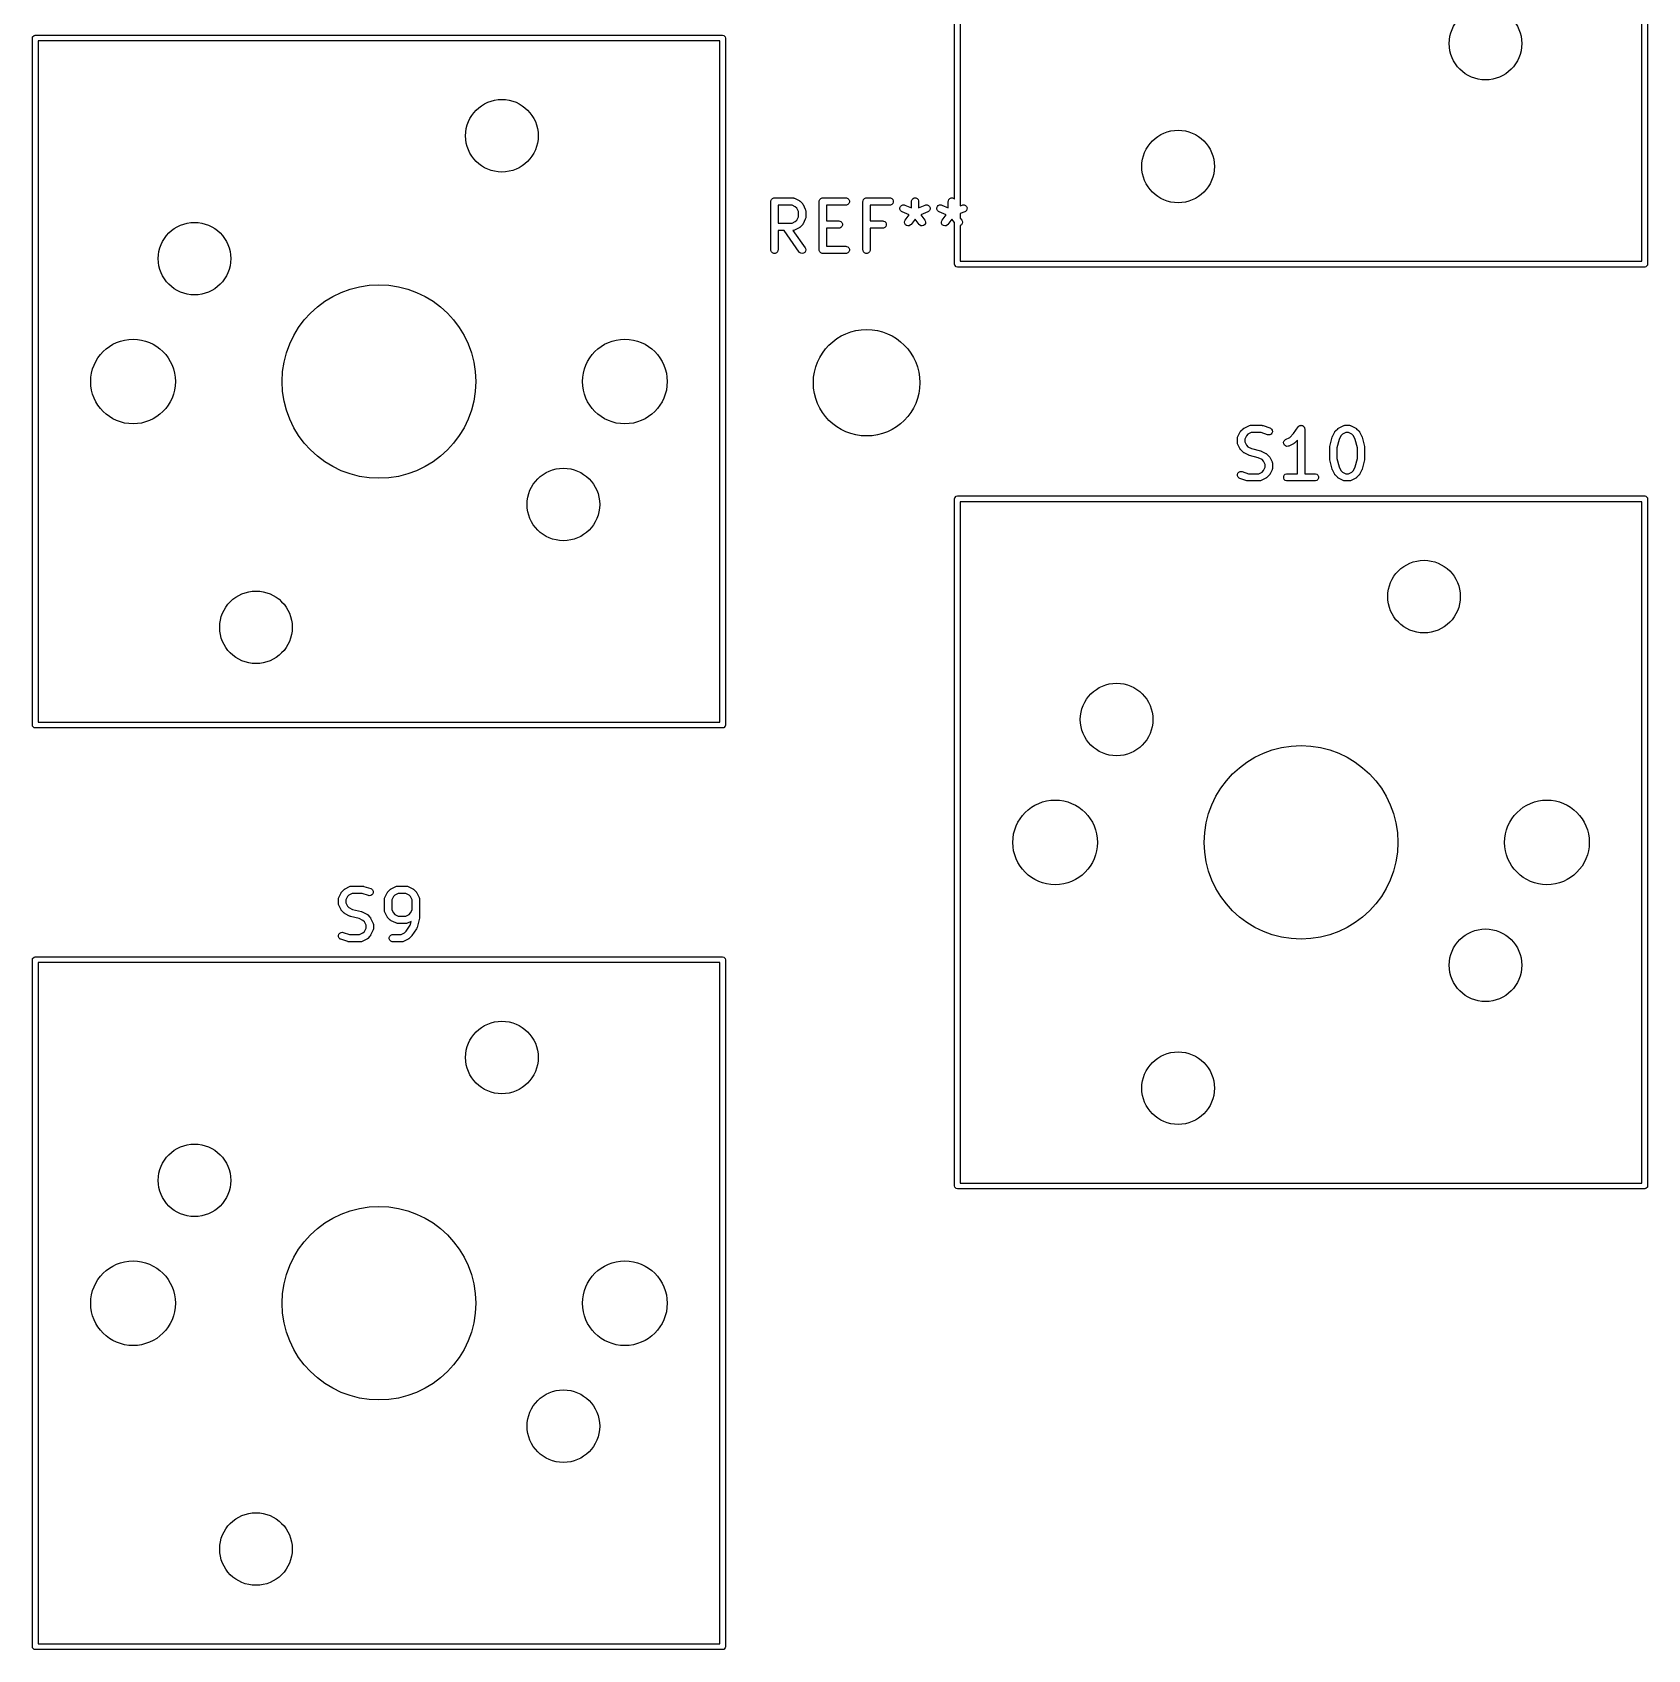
# Model space of a CAD drawing. Extents: x 100 to 226, y -132 to -42.
# Drawn here: x 99.84 to 133.21, y -109.87 to -76.44 of the extents above; entities that cross this region are included whole.
import ezdxf

# ---------------------------------------------------------------- set-up
doc = ezdxf.new("R2010")
doc.units = 0
doc.layers.add('BLACK', color=7, linetype='CONTINUOUS')

msp = doc.modelspace()

# ---------------------------------------------------------------- linework, layer by layer
at = {"layer": 'BLACK', "linetype": 'CONTINUOUS'}
for p, q in [((118.8875, -79.890136), (118.8875, -67.03625)), ((119.0075, -67.09625), (119.0075, -80.029148)), ((133.0875, -81.17625), (133.0875, -67.09625)), ((133.2075, -67.03625), (133.2075, -81.23625)), ((99.8375, -76.56125), (99.842067, -76.538289)), ((99.842067, -76.538289), (99.874539, -76.505817)), ((99.874539, -76.505817), (99.8975, -76.50125)), ((99.8975, -76.50125), (114.0975, -76.50125)), ((114.0975, -76.50125), (114.120461, -76.505817)), ((114.120461, -76.505817), (114.152933, -76.538289)), ((114.152933, -76.538289), (114.1575, -76.56125)), ((99.8375, -90.76125), (99.8375, -76.56125)), ((99.9575, -76.62125), (99.9575, -90.70125)), ((114.0375, -76.62125), (99.9575, -76.62125)), ((114.0375, -90.70125), (114.0375, -76.62125)), ((114.1575, -76.56125), (114.1575, -90.76125)), ((115.105378, -79.899401), (115.12607, -79.878709)), ((115.12607, -79.878709), (115.153106, -79.86751)), ((115.153106, -79.86751), (115.167738, -79.866069)), ((115.167738, -79.866069), (115.54869, -79.866069)), ((115.54869, -79.866069), (115.563322, -79.86751)), ((115.563322, -79.86751), (115.565811, -79.868541)), ((115.565811, -79.868541), (115.568499, -79.868732)), ((115.568499, -79.868732), (115.582231, -79.873987)), ((115.582231, -79.873987), (115.677469, -79.921606)), ((116.105378, -79.899401), (116.12607, -79.878709)), ((116.12607, -79.878709), (116.153106, -79.86751)), ((116.153106, -79.86751), (116.167738, -79.866069)), ((116.167738, -79.866069), (116.643928, -79.866069)), ((116.643928, -79.866069), (116.65856, -79.86751)), ((116.65856, -79.86751), (116.685596, -79.878709)), ((116.685596, -79.878709), (116.706288, -79.899401)), ((117.01014, -79.899401), (117.030832, -79.878709)), ((117.030832, -79.878709), (117.057868, -79.86751)), ((117.057868, -79.86751), (117.0725, -79.866069)), ((117.0725, -79.866069), (117.54869, -79.866069)), ((117.54869, -79.866069), (117.563322, -79.86751)), ((117.563322, -79.86751), (117.590358, -79.878709)), ((117.590358, -79.878709), (117.61105, -79.899401)), ((118.01014, -79.899401), (118.030832, -79.878709)), ((118.030832, -79.878709), (118.057868, -79.86751)), ((118.057868, -79.86751), (118.087132, -79.86751)), ((118.087132, -79.86751), (118.114168, -79.878709)), ((118.114168, -79.878709), (118.13486, -79.899401)), ((118.772045, -79.899401), (118.792737, -79.878709)), ((118.792737, -79.878709), (118.819773, -79.86751)), ((118.819773, -79.86751), (118.849037, -79.86751)), ((118.849037, -79.86751), (118.876073, -79.878709)), ((118.876073, -79.878709), (118.8875, -79.890136)), ((115.092738, -79.941069), (115.094179, -79.926437)), ((115.092738, -80.941069), (115.092738, -79.941069)), ((115.094179, -79.926437), (115.105378, -79.899401)), ((115.530985, -80.016069), (115.242738, -80.016069)), ((115.242738, -80.016069), (115.242738, -80.389878)), ((115.599501, -80.050327), (115.530985, -80.016069)), ((115.629908, -80.080734), (115.599501, -80.050327)), ((115.664166, -80.14925), (115.629908, -80.080734)), ((115.664166, -80.256697), (115.664166, -80.14925)), ((115.677469, -79.921606), (115.683768, -79.92557)), ((115.683768, -79.92557), (115.685596, -79.926328)), ((115.685596, -79.926328), (115.687652, -79.928016)), ((115.687652, -79.928016), (115.689912, -79.929438)), ((115.689912, -79.929438), (115.691211, -79.930936)), ((115.691211, -79.930936), (115.696961, -79.935655)), ((115.696961, -79.935655), (115.74458, -79.983274)), ((115.74458, -79.983274), (115.749298, -79.989023)), ((115.749298, -79.989023), (115.750797, -79.990323)), ((115.750797, -79.990323), (115.752218, -79.992582)), ((115.752218, -79.992582), (115.753907, -79.994639)), ((115.753907, -79.994639), (115.754664, -79.996466)), ((115.754664, -79.996466), (115.758629, -80.002766)), ((115.758629, -80.002766), (115.806248, -80.098004)), ((115.806248, -80.098004), (115.811503, -80.111735)), ((115.811503, -80.111735), (115.811694, -80.114424)), ((115.811694, -80.114424), (115.812725, -80.116913)), ((115.812725, -80.116913), (115.814166, -80.131545)), ((115.814166, -80.131545), (115.814166, -80.274402)), ((116.092738, -79.941069), (116.094179, -79.926437)), ((116.092738, -80.941069), (116.092738, -79.941069)), ((116.094179, -79.926437), (116.105378, -79.899401)), ((116.643928, -80.016069), (116.242738, -80.016069)), ((116.242738, -80.016069), (116.242738, -80.342259)), ((116.65856, -80.014628), (116.643928, -80.016069)), ((116.685596, -80.003429), (116.65856, -80.014628)), ((116.706288, -79.982737), (116.685596, -80.003429)), ((116.706288, -79.899401), (116.717487, -79.926437)), ((116.717487, -79.955701), (116.706288, -79.982737)), ((116.717487, -79.926437), (116.717487, -79.955701)), ((116.9975, -79.941069), (116.998941, -79.926437)), ((116.9975, -80.941069), (116.9975, -79.941069)), ((116.998941, -79.926437), (117.01014, -79.899401)), ((117.54869, -80.016069), (117.1475, -80.016069)), ((117.1475, -80.016069), (117.1475, -80.342259)), ((117.563322, -80.014628), (117.54869, -80.016069)), ((117.590358, -80.003429), (117.563322, -80.014628)), ((117.61105, -79.982737), (117.590358, -80.003429)), ((117.61105, -79.899401), (117.622249, -79.926437)), ((117.622249, -79.955701), (117.61105, -79.982737)), ((117.622249, -79.926437), (117.622249, -79.955701)), ((117.760673, -80.070192), (117.771541, -80.043021)), ((117.76103, -80.099454), (117.760673, -80.070192)), ((117.772557, -80.126351), (117.76103, -80.099454)), ((117.771541, -80.043021), (117.79198, -80.022078)), ((117.7935, -80.14679), (117.772557, -80.126351)), ((117.79198, -80.022078), (117.818877, -80.010551)), ((117.806551, -80.153562), (117.7935, -80.14679)), ((117.953782, -80.212454), (117.806551, -80.153562)), ((117.818877, -80.010551), (117.848139, -80.010194)), ((117.848139, -80.010194), (117.862259, -80.01429)), ((117.862259, -80.01429), (117.9975, -80.068386)), ((117.869643, -80.32464), (117.953782, -80.212454)), ((117.9975, -79.941069), (117.998941, -79.926437)), ((117.9975, -80.068386), (117.9975, -79.941069)), ((117.998941, -79.926437), (118.01014, -79.899401)), ((118.13486, -79.899401), (118.146059, -79.926437)), ((118.146059, -79.926437), (118.1475, -79.941069)), ((118.1475, -79.941069), (118.1475, -80.068386)), ((118.1475, -80.068386), (118.282741, -80.01429)), ((118.338449, -80.153562), (118.191217, -80.212454)), ((118.191217, -80.212454), (118.275357, -80.32464)), ((118.282741, -80.01429), (118.296861, -80.010194)), ((118.296861, -80.010194), (118.326123, -80.010551)), ((118.326123, -80.010551), (118.35302, -80.022078)), ((118.351499, -80.14679), (118.338449, -80.153562)), ((118.372443, -80.126351), (118.351499, -80.14679)), ((118.35302, -80.022078), (118.373458, -80.043021)), ((118.38397, -80.099454), (118.372443, -80.126351)), ((118.373458, -80.043021), (118.384327, -80.070192)), ((118.384327, -80.070192), (118.38397, -80.099454)), ((118.522578, -80.070192), (118.533446, -80.043021)), ((118.522935, -80.099454), (118.522578, -80.070192)), ((118.534462, -80.126351), (118.522935, -80.099454)), ((118.533446, -80.043021), (118.553885, -80.022078)), ((118.555405, -80.14679), (118.534462, -80.126351)), ((118.553885, -80.022078), (118.580782, -80.010551)), ((118.568456, -80.153562), (118.555405, -80.14679)), ((118.715687, -80.212454), (118.568456, -80.153562)), ((118.580782, -80.010551), (118.610044, -80.010194)), ((118.610044, -80.010194), (118.624164, -80.01429)), ((118.624164, -80.01429), (118.759405, -80.068386)), ((118.631548, -80.32464), (118.715687, -80.212454)), ((118.759405, -79.941069), (118.760846, -79.926437)), ((118.759405, -80.068386), (118.759405, -79.941069)), ((118.760846, -79.926437), (118.772045, -79.899401)), ((119.0075, -80.029148), (119.044646, -80.01429)), ((119.100354, -80.153562), (119.0075, -80.190703)), ((119.0075, -80.190703), (119.0075, -80.284957)), ((119.044646, -80.01429), (119.058766, -80.010194)), ((119.058766, -80.010194), (119.088028, -80.010551)), ((119.088028, -80.010551), (119.114925, -80.022078)), ((119.113404, -80.14679), (119.100354, -80.153562)), ((119.134348, -80.126351), (119.113404, -80.14679)), ((119.114925, -80.022078), (119.135363, -80.043021)), ((119.145875, -80.099454), (119.134348, -80.126351)), ((119.135363, -80.043021), (119.146232, -80.070192)), ((119.146232, -80.070192), (119.145875, -80.099454)), ((115.242738, -80.389878), (115.530985, -80.389878)), ((115.366784, -80.539878), (115.242738, -80.539878)), ((115.242738, -80.539878), (115.242738, -80.941069)), ((115.677724, -80.984079), (115.366784, -80.539878)), ((115.530985, -80.389878), (115.599501, -80.35562)), ((115.563322, -80.538437), (115.549805, -80.539768)), ((115.549805, -80.539768), (115.800609, -80.89806)), ((115.565811, -80.537405), (115.563322, -80.538437)), ((115.568499, -80.537215), (115.565811, -80.537405)), ((115.582231, -80.53196), (115.568499, -80.537215)), ((115.677469, -80.484341), (115.582231, -80.53196)), ((115.599501, -80.35562), (115.629908, -80.325213)), ((115.629908, -80.325213), (115.664166, -80.256697)), ((115.683768, -80.480376), (115.677469, -80.484341)), ((115.685596, -80.479619), (115.683768, -80.480376)), ((115.687652, -80.47793), (115.685596, -80.479619)), ((115.689912, -80.476509), (115.687652, -80.47793)), ((115.691211, -80.47501), (115.689912, -80.476509)), ((115.696961, -80.470292), (115.691211, -80.47501)), ((115.74458, -80.422673), (115.696961, -80.470292)), ((115.749298, -80.416923), (115.74458, -80.422673)), ((115.750797, -80.415624), (115.749298, -80.416923)), ((115.752218, -80.413364), (115.750797, -80.415624)), ((115.753907, -80.411308), (115.752218, -80.413364)), ((115.754664, -80.40948), (115.753907, -80.411308)), ((115.758629, -80.403181), (115.754664, -80.40948)), ((115.806248, -80.307943), (115.758629, -80.403181)), ((115.811503, -80.294212), (115.806248, -80.307943)), ((115.811694, -80.291522), (115.811503, -80.294212)), ((115.812725, -80.289034), (115.811694, -80.291522)), ((115.814166, -80.274402), (115.812725, -80.289034)), ((116.242738, -80.342259), (116.501071, -80.342259)), ((116.501071, -80.492259), (116.242738, -80.492259)), ((116.242738, -80.492259), (116.242738, -80.866069)), ((116.501071, -80.342259), (116.515703, -80.3437)), ((116.515703, -80.490818), (116.501071, -80.492259)), ((116.515703, -80.3437), (116.542739, -80.354899)), ((116.542739, -80.479619), (116.515703, -80.490818)), ((116.542739, -80.354899), (116.563431, -80.375591)), ((116.563431, -80.458927), (116.542739, -80.479619)), ((116.563431, -80.375591), (116.57463, -80.402627)), ((116.57463, -80.431891), (116.563431, -80.458927)), ((116.57463, -80.402627), (116.57463, -80.431891)), ((117.1475, -80.342259), (117.405833, -80.342259)), ((117.405833, -80.492259), (117.1475, -80.492259)), ((117.1475, -80.492259), (117.1475, -80.941069)), ((117.405833, -80.342259), (117.420465, -80.3437)), ((117.420465, -80.490818), (117.405833, -80.492259)), ((117.420465, -80.3437), (117.447501, -80.354899)), ((117.447501, -80.479619), (117.420465, -80.490818)), ((117.447501, -80.354899), (117.468193, -80.375591)), ((117.468193, -80.458927), (117.447501, -80.479619)), ((117.468193, -80.375591), (117.479392, -80.402627)), ((117.479392, -80.431891), (117.468193, -80.458927)), ((117.479392, -80.402627), (117.479392, -80.431891)), ((117.854754, -80.365558), (117.862017, -80.33721)), ((117.858893, -80.394527), (117.854754, -80.365558)), ((117.873802, -80.419708), (117.858893, -80.394527)), ((117.862017, -80.33721), (117.869643, -80.32464)), ((117.897213, -80.437266), (117.873802, -80.419708)), ((117.925561, -80.444529), (117.897213, -80.437266)), ((117.95453, -80.44039), (117.925561, -80.444529)), ((117.979711, -80.425481), (117.95453, -80.44039)), ((117.989643, -80.41464), (117.979711, -80.425481)), ((118.0725, -80.304164), (117.989643, -80.41464)), ((118.155357, -80.41464), (118.0725, -80.304164)), ((118.165289, -80.425481), (118.155357, -80.41464)), ((118.19047, -80.44039), (118.165289, -80.425481)), ((118.219439, -80.444529), (118.19047, -80.44039)), ((118.247787, -80.437266), (118.219439, -80.444529)), ((118.271198, -80.419708), (118.247787, -80.437266)), ((118.286107, -80.394527), (118.271198, -80.419708)), ((118.275357, -80.32464), (118.282983, -80.33721)), ((118.282983, -80.33721), (118.290246, -80.365558)), ((118.290246, -80.365558), (118.286107, -80.394527)), ((118.616659, -80.365558), (118.623922, -80.33721)), ((118.620798, -80.394527), (118.616659, -80.365558)), ((118.635707, -80.419708), (118.620798, -80.394527)), ((118.623922, -80.33721), (118.631548, -80.32464)), ((118.659118, -80.437266), (118.635707, -80.419708)), ((118.687466, -80.444529), (118.659118, -80.437266)), ((118.716435, -80.44039), (118.687466, -80.444529)), ((118.741616, -80.425481), (118.716435, -80.44039)), ((118.751548, -80.41464), (118.741616, -80.425481)), ((118.834405, -80.304164), (118.751548, -80.41464)), ((118.8875, -80.374957), (118.834405, -80.304164)), ((118.8875, -81.23625), (118.8875, -80.374957)), ((119.0075, -80.284957), (119.037262, -80.32464)), ((119.009692, -80.437266), (119.0075, -80.437827)), ((119.0075, -80.437827), (119.0075, -81.17625)), ((119.033103, -80.419708), (119.009692, -80.437266)), ((119.048012, -80.394527), (119.033103, -80.419708)), ((119.037262, -80.32464), (119.044888, -80.33721)), ((119.044888, -80.33721), (119.052151, -80.365558)), ((119.052151, -80.365558), (119.048012, -80.394527)), ((116.242738, -80.866069), (116.643928, -80.866069)), ((116.643928, -80.866069), (116.65856, -80.86751)), ((116.65856, -80.86751), (116.685596, -80.878709)), ((116.685596, -80.878709), (116.706288, -80.899401)), ((115.094179, -80.955701), (115.092738, -80.941069)), ((115.105378, -80.982737), (115.094179, -80.955701)), ((115.12607, -81.003429), (115.105378, -80.982737)), ((115.153106, -81.014628), (115.12607, -81.003429)), ((115.18237, -81.014628), (115.153106, -81.014628)), ((115.209406, -81.003429), (115.18237, -81.014628)), ((115.230098, -80.982737), (115.209406, -81.003429)), ((115.241297, -80.955701), (115.230098, -80.982737)), ((115.242738, -80.941069), (115.241297, -80.955701)), ((115.687295, -80.995239), (115.677724, -80.984079)), ((115.711974, -81.010966), (115.687295, -80.995239)), ((115.740791, -81.016052), (115.711974, -81.010966)), ((115.769362, -81.009722), (115.740791, -81.016052)), ((115.793336, -80.99294), (115.769362, -81.009722)), ((115.809063, -80.968262), (115.793336, -80.99294)), ((115.800609, -80.89806), (115.807819, -80.910873)), ((115.807819, -80.910873), (115.814148, -80.939444)), ((115.814148, -80.939444), (115.809063, -80.968262)), ((116.094179, -80.955701), (116.092738, -80.941069)), ((116.105378, -80.982737), (116.094179, -80.955701)), ((116.12607, -81.003429), (116.105378, -80.982737)), ((116.153106, -81.014628), (116.12607, -81.003429)), ((116.167738, -81.016069), (116.153106, -81.014628)), ((116.643928, -81.016069), (116.167738, -81.016069)), ((116.65856, -81.014628), (116.643928, -81.016069)), ((116.685596, -81.003429), (116.65856, -81.014628)), ((116.706288, -80.982737), (116.685596, -81.003429)), ((116.706288, -80.899401), (116.717487, -80.926437)), ((116.717487, -80.955701), (116.706288, -80.982737)), ((116.717487, -80.926437), (116.717487, -80.955701)), ((116.998941, -80.955701), (116.9975, -80.941069)), ((117.01014, -80.982737), (116.998941, -80.955701)), ((117.030832, -81.003429), (117.01014, -80.982737)), ((117.057868, -81.014628), (117.030832, -81.003429)), ((117.087132, -81.014628), (117.057868, -81.014628)), ((117.114168, -81.003429), (117.087132, -81.014628)), ((117.13486, -80.982737), (117.114168, -81.003429)), ((117.146059, -80.955701), (117.13486, -80.982737)), ((117.1475, -80.941069), (117.146059, -80.955701)), ((119.0075, -81.17625), (133.0875, -81.17625)), ((118.892067, -81.259211), (118.8875, -81.23625)), ((118.924539, -81.291683), (118.892067, -81.259211)), ((118.9475, -81.29625), (118.924539, -81.291683)), ((133.1475, -81.29625), (118.9475, -81.29625)), ((133.170461, -81.291683), (133.1475, -81.29625)), ((133.202933, -81.259211), (133.170461, -81.291683)), ((133.2075, -81.23625), (133.202933, -81.259211)), ((124.96634, -84.573987), (124.980071, -84.568732)), ((124.980071, -84.568732), (124.98276, -84.56854)), ((124.98276, -84.56854), (124.985249, -84.56751)), ((124.985249, -84.56751), (124.999881, -84.566069)), ((124.999881, -84.566069), (125.237976, -84.566069)), ((125.237976, -84.566069), (125.245381, -84.566798)), ((125.245381, -84.566798), (125.247356, -84.566658)), ((125.247356, -84.566658), (125.249953, -84.567248)), ((125.249953, -84.567248), (125.252608, -84.56751)), ((125.252608, -84.56751), (125.254439, -84.568268)), ((125.254439, -84.568268), (125.261693, -84.569918)), ((125.261693, -84.569918), (125.40455, -84.617537)), ((126.018727, -84.571808), (126.026007, -84.570351)), ((126.026007, -84.570351), (126.032868, -84.56751)), ((126.032868, -84.56751), (126.040216, -84.56751)), ((126.040216, -84.56751), (126.047421, -84.566069)), ((126.047421, -84.566069), (126.054705, -84.56751)), ((126.054705, -84.56751), (126.062132, -84.56751)), ((126.062132, -84.56751), (126.06892, -84.570322)), ((126.06892, -84.570322), (126.076129, -84.571748)), ((126.918721, -84.573987), (126.932452, -84.568732)), ((126.932452, -84.568732), (126.935141, -84.56854)), ((126.935141, -84.56854), (126.93763, -84.56751)), ((126.93763, -84.56751), (126.952262, -84.566069)), ((126.952262, -84.566069), (127.0475, -84.566069)), ((127.0475, -84.566069), (127.062132, -84.56751)), ((127.062132, -84.56751), (127.064621, -84.568541)), ((127.064621, -84.568541), (127.067309, -84.568732)), ((127.067309, -84.568732), (127.081041, -84.573987)), ((124.734405, -84.831545), (124.735846, -84.816913)), ((124.734405, -84.926783), (124.734405, -84.831545)), ((124.735846, -84.816913), (124.736877, -84.814423)), ((124.736877, -84.814423), (124.737068, -84.811736)), ((124.737068, -84.811736), (124.742323, -84.798004)), ((124.742323, -84.798004), (124.789942, -84.702766)), ((124.789942, -84.702766), (124.793906, -84.696466)), ((124.793906, -84.696466), (124.794664, -84.694639)), ((124.794664, -84.694639), (124.796352, -84.692582)), ((124.796352, -84.692582), (124.797774, -84.690323)), ((124.797774, -84.690323), (124.799272, -84.689023)), ((124.799272, -84.689023), (124.803991, -84.683274)), ((124.803991, -84.683274), (124.85161, -84.635655)), ((124.85161, -84.635655), (124.857359, -84.630936)), ((124.857359, -84.630936), (124.858659, -84.629438)), ((124.858659, -84.629438), (124.860918, -84.628016)), ((124.860918, -84.628016), (124.862975, -84.626328)), ((124.862975, -84.626328), (124.864802, -84.62557)), ((124.864802, -84.62557), (124.871102, -84.621606)), ((124.871102, -84.621606), (124.96634, -84.573987)), ((124.918663, -84.780734), (124.884405, -84.84925)), ((124.884405, -84.84925), (124.884405, -84.909078)), ((124.94907, -84.750327), (124.918663, -84.780734)), ((125.017586, -84.716069), (124.94907, -84.750327)), ((125.225806, -84.716069), (125.017586, -84.716069)), ((125.357115, -84.759839), (125.225806, -84.716069)), ((125.371452, -84.763099), (125.357115, -84.759839)), ((125.400642, -84.761024), (125.371452, -84.763099)), ((125.426816, -84.747938), (125.400642, -84.761024)), ((125.40455, -84.617537), (125.417975, -84.623531)), ((125.417975, -84.623531), (125.440082, -84.642705)), ((125.44599, -84.72583), (125.426816, -84.747938)), ((125.440082, -84.642705), (125.453169, -84.668878)), ((125.455244, -84.698068), (125.44599, -84.72583)), ((125.453169, -84.668878), (125.455244, -84.698068)), ((125.687375, -84.917402), (125.696629, -84.889641)), ((125.696629, -84.889641), (125.715802, -84.867533)), ((125.715802, -84.867533), (125.728245, -84.859701)), ((125.728245, -84.859701), (125.812597, -84.817525)), ((125.812597, -84.817525), (125.893976, -84.736146)), ((125.893976, -84.736146), (125.985096, -84.599466)), ((125.9725, -84.869754), (125.910057, -84.932197)), ((125.9725, -85.566069), (125.9725, -84.869754)), ((125.985096, -84.599466), (125.98513, -84.599423)), ((125.98513, -84.599423), (125.98514, -84.599401)), ((125.98514, -84.599401), (125.985191, -84.599349)), ((125.985191, -84.599349), (125.994412, -84.588091)), ((125.994412, -84.588091), (126.000581, -84.583959)), ((126.000581, -84.583959), (126.005832, -84.578709)), ((126.005832, -84.578709), (126.012621, -84.575896)), ((126.012621, -84.575896), (126.018727, -84.571808)), ((126.076129, -84.571748), (126.082308, -84.575867)), ((126.082308, -84.575867), (126.089168, -84.578709)), ((126.089168, -84.578709), (126.094361, -84.583902)), ((126.094361, -84.583902), (126.100478, -84.58798)), ((126.100478, -84.58798), (126.104611, -84.594152)), ((126.104611, -84.594152), (126.10986, -84.599401)), ((126.10986, -84.599401), (126.112671, -84.606188)), ((126.112671, -84.606188), (126.116761, -84.612295)), ((126.116761, -84.612295), (126.118217, -84.619576)), ((126.118217, -84.619576), (126.121059, -84.626437)), ((126.121059, -84.626437), (126.122484, -84.640913)), ((126.122484, -84.640913), (126.1225, -84.64099)), ((126.1225, -84.64099), (126.122494, -84.641016)), ((126.122494, -84.641016), (126.1225, -84.641069)), ((126.1225, -84.641069), (126.1225, -85.566069)), ((126.641406, -85.003831), (126.689025, -84.813355)), ((126.689025, -84.813355), (126.68941, -84.812275)), ((126.68941, -84.812275), (126.689449, -84.811736)), ((126.689449, -84.811736), (126.691776, -84.805654)), ((126.691776, -84.805654), (126.693972, -84.799509)), ((126.693972, -84.799509), (126.694294, -84.799073)), ((126.694294, -84.799073), (126.694704, -84.798004)), ((126.694704, -84.798004), (126.742323, -84.702766)), ((126.742323, -84.702766), (126.746287, -84.696466)), ((126.746287, -84.696466), (126.747045, -84.694639)), ((126.747045, -84.694639), (126.748733, -84.692582)), ((126.748733, -84.692582), (126.750155, -84.690323)), ((126.750155, -84.690323), (126.751653, -84.689023)), ((126.751653, -84.689023), (126.756372, -84.683274)), ((126.756372, -84.683274), (126.803991, -84.635655)), ((126.83255, -84.857721), (126.789167, -85.031255)), ((126.803991, -84.635655), (126.80974, -84.630936)), ((126.80974, -84.630936), (126.81104, -84.629438)), ((126.81104, -84.629438), (126.813299, -84.628016)), ((126.813299, -84.628016), (126.815356, -84.626328)), ((126.815356, -84.626328), (126.817183, -84.62557)), ((126.817183, -84.62557), (126.823483, -84.621606)), ((126.823483, -84.621606), (126.918721, -84.573987)), ((126.871044, -84.780734), (126.83255, -84.857721)), ((126.901451, -84.750327), (126.871044, -84.780734)), ((126.969967, -84.716069), (126.901451, -84.750327)), ((127.029795, -84.716069), (126.969967, -84.716069)), ((127.098311, -84.750327), (127.029795, -84.716069)), ((127.081041, -84.573987), (127.176279, -84.621606)), ((127.128718, -84.780734), (127.098311, -84.750327)), ((127.167211, -84.857721), (127.128718, -84.780734)), ((127.210595, -85.031255), (127.167211, -84.857721)), ((127.176279, -84.621606), (127.182578, -84.62557)), ((127.182578, -84.62557), (127.184406, -84.626328)), ((127.184406, -84.626328), (127.186462, -84.628016)), ((127.186462, -84.628016), (127.188722, -84.629438)), ((127.188722, -84.629438), (127.190021, -84.630936)), ((127.190021, -84.630936), (127.195771, -84.635655)), ((127.195771, -84.635655), (127.24339, -84.683274)), ((127.24339, -84.683274), (127.248108, -84.689023)), ((127.248108, -84.689023), (127.249607, -84.690323)), ((127.249607, -84.690323), (127.251028, -84.692582)), ((127.251028, -84.692582), (127.252717, -84.694639)), ((127.252717, -84.694639), (127.253474, -84.696466)), ((127.253474, -84.696466), (127.257439, -84.702766)), ((127.257439, -84.702766), (127.305058, -84.798004)), ((127.305058, -84.798004), (127.305467, -84.799073)), ((127.305467, -84.799073), (127.30579, -84.799509)), ((127.30579, -84.799509), (127.307982, -84.805645)), ((127.307982, -84.805645), (127.310313, -84.811735)), ((127.310313, -84.811735), (127.310351, -84.812275)), ((127.310351, -84.812275), (127.310737, -84.813355)), ((127.310737, -84.813355), (127.358356, -85.003831)), ((124.735846, -84.941415), (124.734405, -84.926783)), ((124.736877, -84.943904), (124.735846, -84.941415)), ((124.737068, -84.946592), (124.736877, -84.943904)), ((124.742323, -84.960324), (124.737068, -84.946592)), ((124.789942, -85.055562), (124.742323, -84.960324)), ((124.793906, -85.061861), (124.789942, -85.055562)), ((124.794664, -85.063689), (124.793906, -85.061861)), ((124.796352, -85.065745), (124.794664, -85.063689)), ((124.797774, -85.068005), (124.796352, -85.065745)), ((124.799272, -85.069304), (124.797774, -85.068005)), ((124.803991, -85.075054), (124.799272, -85.069304)), ((124.85161, -85.122673), (124.803991, -85.075054)), ((124.857359, -85.127391), (124.85161, -85.122673)), ((124.858659, -85.12889), (124.857359, -85.127391)), ((124.860918, -85.130311), (124.858659, -85.12889)), ((124.862975, -85.132), (124.860918, -85.130311)), ((124.864802, -85.132757), (124.862975, -85.132)), ((124.871102, -85.136722), (124.864802, -85.132757)), ((124.96634, -85.184341), (124.871102, -85.136722)), ((124.884405, -84.909078), (124.918663, -84.977594)), ((124.918663, -84.977594), (124.94907, -85.008001)), ((124.94907, -85.008001), (125.026057, -85.046494)), ((124.967409, -85.18475), (124.96634, -85.184341)), ((124.967845, -85.185073), (124.967409, -85.18475)), ((124.973981, -85.187265), (124.967845, -85.185073)), ((124.980071, -85.189596), (124.973981, -85.187265)), ((124.980611, -85.189634), (124.980071, -85.189596)), ((124.981691, -85.19002), (124.980611, -85.189634)), ((125.164181, -85.235642), (124.981691, -85.19002)), ((125.026057, -85.046494), (125.208547, -85.092117)), ((125.241168, -85.274136), (125.164181, -85.235642)), ((125.208547, -85.092117), (125.209626, -85.092502)), ((125.209626, -85.092502), (125.210166, -85.092541)), ((125.210166, -85.092541), (125.216247, -85.094868)), ((125.216247, -85.094868), (125.222393, -85.097064)), ((125.222393, -85.097064), (125.222828, -85.097386)), ((125.222828, -85.097386), (125.223898, -85.097796)), ((125.223898, -85.097796), (125.319136, -85.145415)), ((125.319136, -85.145415), (125.325435, -85.149379)), ((125.325435, -85.149379), (125.327263, -85.150137)), ((125.327263, -85.150137), (125.329319, -85.151825)), ((125.329319, -85.151825), (125.331579, -85.153247)), ((125.331579, -85.153247), (125.332878, -85.154745)), ((125.332878, -85.154745), (125.338628, -85.159464)), ((125.338628, -85.159464), (125.386247, -85.207083)), ((125.386247, -85.207083), (125.390965, -85.212832)), ((125.390965, -85.212832), (125.392464, -85.214132)), ((125.392464, -85.214132), (125.393885, -85.216391)), ((125.393885, -85.216391), (125.395574, -85.218448)), ((125.395574, -85.218448), (125.396331, -85.220275)), ((125.396331, -85.220275), (125.400296, -85.226575)), ((125.400296, -85.226575), (125.447915, -85.321813)), ((125.689449, -84.946592), (125.687375, -84.917402)), ((125.702536, -84.972767), (125.689449, -84.946592)), ((125.724644, -84.99194), (125.702536, -84.972767)), ((125.752405, -85.001194), (125.724644, -84.99194)), ((125.781595, -84.99912), (125.752405, -85.001194)), ((125.795327, -84.993865), (125.781595, -84.99912)), ((125.890565, -84.946246), (125.795327, -84.993865)), ((125.896864, -84.942281), (125.890565, -84.946246)), ((125.898692, -84.941524), (125.896864, -84.942281)), ((125.900748, -84.939835), (125.898692, -84.941524)), ((125.903008, -84.938414), (125.900748, -84.939835)), ((125.904307, -84.936915), (125.903008, -84.938414)), ((125.910057, -84.932197), (125.904307, -84.936915)), ((126.639167, -85.022021), (126.639418, -85.019467)), ((126.639167, -85.260116), (126.639167, -85.022021)), ((126.639256, -85.018375), (126.640065, -85.012901)), ((126.639418, -85.019467), (126.639256, -85.018375)), ((126.640065, -85.012901), (126.640608, -85.007389)), ((126.640608, -85.007389), (126.64103, -85.006367)), ((126.64103, -85.006367), (126.641406, -85.003831)), ((126.789167, -85.031255), (126.789167, -85.250882)), ((127.210595, -85.250882), (127.210595, -85.031255)), ((127.358356, -85.003831), (127.358731, -85.006367)), ((127.358731, -85.006367), (127.359154, -85.007389)), ((127.359154, -85.007389), (127.359696, -85.012901)), ((127.359696, -85.012901), (127.360506, -85.018375)), ((127.360506, -85.018375), (127.360343, -85.019467)), ((127.360343, -85.019467), (127.360595, -85.022021)), ((127.360595, -85.022021), (127.360595, -85.260116)), ((124.734994, -85.58407), (124.744248, -85.556307)), ((124.744248, -85.556307), (124.763422, -85.5342)), ((124.763422, -85.5342), (124.789595, -85.521114)), ((124.789595, -85.521114), (124.818785, -85.519039)), ((124.818785, -85.519039), (124.833122, -85.522299)), ((124.833122, -85.522299), (124.964432, -85.566069)), ((124.964432, -85.566069), (125.172652, -85.566069)), ((125.172652, -85.566069), (125.241167, -85.531811)), ((125.241167, -85.531811), (125.271574, -85.501403)), ((125.271575, -85.304543), (125.241168, -85.274136)), ((125.271574, -85.501403), (125.305833, -85.432887)), ((125.305833, -85.373059), (125.271575, -85.304543)), ((125.305833, -85.432887), (125.305833, -85.373059)), ((125.447915, -85.484133), (125.400296, -85.579371)), ((125.447915, -85.321813), (125.45317, -85.335544)), ((125.45317, -85.470402), (125.447915, -85.484133)), ((125.45317, -85.335544), (125.453361, -85.338233)), ((125.453361, -85.467712), (125.45317, -85.470402)), ((125.453361, -85.338233), (125.454392, -85.340722)), ((125.454392, -85.465224), (125.453361, -85.467712)), ((125.454392, -85.340722), (125.455833, -85.355354)), ((125.455833, -85.450592), (125.454392, -85.465224)), ((125.455833, -85.355354), (125.455833, -85.450592)), ((125.720118, -85.578709), (125.747154, -85.56751)), ((125.747154, -85.56751), (125.761786, -85.566069)), ((125.761786, -85.566069), (125.9725, -85.566069)), ((126.1225, -85.566069), (126.333214, -85.566069)), ((126.333214, -85.566069), (126.347846, -85.56751)), ((126.347846, -85.56751), (126.374882, -85.578709)), ((126.639418, -85.262669), (126.639167, -85.260116)), ((126.639256, -85.263762), (126.639418, -85.262669)), ((126.640065, -85.269235), (126.639256, -85.263762)), ((126.640608, -85.274748), (126.640065, -85.269235)), ((126.64103, -85.275769), (126.640608, -85.274748)), ((126.641406, -85.278306), (126.64103, -85.275769)), ((126.689025, -85.468782), (126.641406, -85.278306)), ((126.68941, -85.469861), (126.689025, -85.468782)), ((126.689449, -85.470401), (126.68941, -85.469861)), ((126.691776, -85.476482), (126.689449, -85.470401)), ((126.693972, -85.482628), (126.691776, -85.476482)), ((126.694294, -85.483063), (126.693972, -85.482628)), ((126.694704, -85.484133), (126.694294, -85.483063)), ((126.742323, -85.579371), (126.694704, -85.484133)), ((126.789167, -85.250882), (126.83255, -85.424416)), ((126.83255, -85.424416), (126.871044, -85.501403)), ((126.871044, -85.501403), (126.901451, -85.531811)), ((126.901451, -85.531811), (126.969967, -85.566069)), ((126.969967, -85.566069), (127.029795, -85.566069)), ((127.029795, -85.566069), (127.09831, -85.531811)), ((127.09831, -85.531811), (127.128717, -85.501403)), ((127.128717, -85.501403), (127.167211, -85.424416)), ((127.167211, -85.424416), (127.210595, -85.250882)), ((127.305058, -85.484133), (127.257439, -85.579371)), ((127.305467, -85.483063), (127.305058, -85.484133)), ((127.30579, -85.482628), (127.305467, -85.483063)), ((127.307982, -85.476491), (127.30579, -85.482628)), ((127.310313, -85.470402), (127.307982, -85.476491)), ((127.310351, -85.469861), (127.310313, -85.470402)), ((127.310737, -85.468782), (127.310351, -85.469861)), ((127.358356, -85.278306), (127.310737, -85.468782)), ((127.358731, -85.275769), (127.358356, -85.278306)), ((127.359154, -85.274748), (127.358731, -85.275769)), ((127.359696, -85.269235), (127.359154, -85.274748)), ((127.360506, -85.263762), (127.359696, -85.269235)), ((127.360595, -85.260116), (127.360343, -85.262669)), ((127.360343, -85.262669), (127.360506, -85.263762)), ((124.737069, -85.61326), (124.734994, -85.58407)), ((124.750155, -85.639433), (124.737069, -85.61326)), ((124.772262, -85.658607), (124.750155, -85.639433)), ((124.785688, -85.664601), (124.772262, -85.658607)), ((124.928544, -85.71222), (124.785688, -85.664601)), ((124.935799, -85.713869), (124.928544, -85.71222)), ((124.93763, -85.714628), (124.935799, -85.713869)), ((124.940283, -85.714889), (124.93763, -85.714628)), ((124.942881, -85.71548), (124.940283, -85.714889)), ((124.944855, -85.715339), (124.942881, -85.71548)), ((124.952262, -85.716069), (124.944855, -85.715339)), ((125.190357, -85.716069), (124.952262, -85.716069)), ((125.204989, -85.714628), (125.190357, -85.716069)), ((125.207478, -85.713596), (125.204989, -85.714628)), ((125.210166, -85.713406), (125.207478, -85.713596)), ((125.223898, -85.708151), (125.210166, -85.713406)), ((125.319136, -85.660532), (125.223898, -85.708151)), ((125.325435, -85.656567), (125.319136, -85.660532)), ((125.327263, -85.65581), (125.325435, -85.656567)), ((125.329319, -85.654122), (125.327263, -85.65581)), ((125.331579, -85.6527), (125.329319, -85.654122)), ((125.332879, -85.6512), (125.331579, -85.6527)), ((125.338629, -85.646482), (125.332879, -85.6512)), ((125.386247, -85.598863), (125.338629, -85.646482)), ((125.390965, -85.593113), (125.386247, -85.598863)), ((125.392464, -85.591814), (125.390965, -85.593113)), ((125.393885, -85.589555), (125.392464, -85.591814)), ((125.395575, -85.587497), (125.393885, -85.589555)), ((125.396332, -85.585667), (125.395575, -85.587497)), ((125.400296, -85.579371), (125.396332, -85.585667)), ((125.688227, -85.626437), (125.699426, -85.599401)), ((125.688227, -85.655701), (125.688227, -85.626437)), ((125.699426, -85.682737), (125.688227, -85.655701)), ((125.699426, -85.599401), (125.720118, -85.578709)), ((125.720118, -85.703429), (125.699426, -85.682737)), ((125.747154, -85.714628), (125.720118, -85.703429)), ((125.761786, -85.716069), (125.747154, -85.714628)), ((126.333214, -85.716069), (125.761786, -85.716069)), ((126.347846, -85.714628), (126.333214, -85.716069)), ((126.374882, -85.703429), (126.347846, -85.714628)), ((126.374882, -85.578709), (126.395574, -85.599401)), ((126.395574, -85.682737), (126.374882, -85.703429)), ((126.395574, -85.599401), (126.406773, -85.626437)), ((126.406773, -85.655701), (126.395574, -85.682737)), ((126.406773, -85.626437), (126.406773, -85.655701)), ((126.746286, -85.585667), (126.742323, -85.579371)), ((126.747044, -85.587497), (126.746286, -85.585667)), ((126.748733, -85.589555), (126.747044, -85.587497)), ((126.750155, -85.591814), (126.748733, -85.589555)), ((126.751653, -85.593113), (126.750155, -85.591814)), ((126.756371, -85.598862), (126.751653, -85.593113)), ((126.80399, -85.646482), (126.756371, -85.598862)), ((126.809739, -85.6512), (126.80399, -85.646482)), ((126.81104, -85.6527), (126.809739, -85.6512)), ((126.813299, -85.654122), (126.81104, -85.6527)), ((126.815356, -85.65581), (126.813299, -85.654122)), ((126.817183, -85.656567), (126.815356, -85.65581)), ((126.823483, -85.660532), (126.817183, -85.656567)), ((126.918721, -85.708151), (126.823483, -85.660532)), ((126.932452, -85.713406), (126.918721, -85.708151)), ((126.935141, -85.713597), (126.932452, -85.713406)), ((126.93763, -85.714628), (126.935141, -85.713597)), ((126.952262, -85.716069), (126.93763, -85.714628)), ((127.0475, -85.716069), (126.952262, -85.716069)), ((127.062132, -85.714628), (127.0475, -85.716069)), ((127.064621, -85.713596), (127.062132, -85.714628)), ((127.067309, -85.713406), (127.064621, -85.713596)), ((127.081041, -85.708151), (127.067309, -85.713406)), ((127.176279, -85.660532), (127.081041, -85.708151)), ((127.182578, -85.656567), (127.176279, -85.660532)), ((127.184406, -85.65581), (127.182578, -85.656567)), ((127.186462, -85.654122), (127.184406, -85.65581)), ((127.188722, -85.6527), (127.186462, -85.654122)), ((127.190022, -85.6512), (127.188722, -85.6527)), ((127.195772, -85.646482), (127.190022, -85.6512)), ((127.24339, -85.598863), (127.195772, -85.646482)), ((127.248108, -85.593113), (127.24339, -85.598863)), ((127.249607, -85.591814), (127.248108, -85.593113)), ((127.251028, -85.589555), (127.249607, -85.591814)), ((127.252718, -85.587497), (127.251028, -85.589555)), ((127.253475, -85.585667), (127.252718, -85.587497)), ((127.257439, -85.579371), (127.253475, -85.585667)), ((118.8875, -86.08625), (118.892067, -86.063289)), ((118.8875, -100.28625), (118.8875, -86.08625)), ((118.892067, -86.063289), (118.924539, -86.030817)), ((118.924539, -86.030817), (118.9475, -86.02625)), ((118.9475, -86.02625), (133.1475, -86.02625)), ((119.0075, -86.14625), (119.0075, -100.22625)), ((133.0875, -86.14625), (119.0075, -86.14625)), ((133.0875, -100.22625), (133.0875, -86.14625)), ((133.1475, -86.02625), (133.170461, -86.030817)), ((133.170461, -86.030817), (133.202933, -86.063289)), ((133.202933, -86.063289), (133.2075, -86.08625)), ((133.2075, -86.08625), (133.2075, -100.28625)), ((99.842067, -90.784211), (99.8375, -90.76125)), ((99.874539, -90.816683), (99.842067, -90.784211)), ((99.8975, -90.82125), (99.874539, -90.816683)), ((114.0975, -90.82125), (99.8975, -90.82125)), ((99.9575, -90.70125), (114.0375, -90.70125)), ((114.120461, -90.816683), (114.0975, -90.82125)), ((114.152933, -90.784211), (114.120461, -90.816683)), ((114.1575, -90.76125), (114.152933, -90.784211)), ((106.168513, -94.323004), (106.216132, -94.227766)), ((106.216132, -94.227766), (106.220096, -94.221466)), ((106.220096, -94.221466), (106.220854, -94.219639)), ((106.220854, -94.219639), (106.222542, -94.217582)), ((106.222542, -94.217582), (106.223964, -94.215323)), ((106.223964, -94.215323), (106.225462, -94.214023)), ((106.225462, -94.214023), (106.230181, -94.208274)), ((106.230181, -94.208274), (106.2778, -94.160655)), ((106.2778, -94.160655), (106.283549, -94.155936)), ((106.283549, -94.155936), (106.284849, -94.154438)), ((106.284849, -94.154438), (106.287108, -94.153016)), ((106.287108, -94.153016), (106.289165, -94.151328)), ((106.289165, -94.151328), (106.290992, -94.15057)), ((106.290992, -94.15057), (106.297292, -94.146606)), ((106.297292, -94.146606), (106.39253, -94.098987)), ((106.443776, -94.241069), (106.37526, -94.275327)), ((106.39253, -94.098987), (106.406261, -94.093732)), ((106.406261, -94.093732), (106.40895, -94.09354)), ((106.40895, -94.09354), (106.411439, -94.09251)), ((106.411439, -94.09251), (106.426071, -94.091069)), ((106.426071, -94.091069), (106.664166, -94.091069)), ((106.651996, -94.241069), (106.443776, -94.241069)), ((106.783305, -94.284839), (106.651996, -94.241069)), ((106.664166, -94.091069), (106.671571, -94.091798)), ((106.671571, -94.091798), (106.673546, -94.091658)), ((106.673546, -94.091658), (106.676143, -94.092248)), ((106.676143, -94.092248), (106.678798, -94.09251)), ((106.678798, -94.09251), (106.680629, -94.093268)), ((106.680629, -94.093268), (106.687883, -94.094918)), ((106.687883, -94.094918), (106.83074, -94.142537)), ((106.83074, -94.142537), (106.844165, -94.148531)), ((106.844165, -94.148531), (106.866272, -94.167705)), ((106.87218, -94.25083), (106.853006, -94.272938)), ((106.866272, -94.167705), (106.879359, -94.193878)), ((106.881434, -94.223068), (106.87218, -94.25083)), ((106.879359, -94.193878), (106.881434, -94.223068)), ((107.120894, -94.323004), (107.168513, -94.227766)), ((107.168513, -94.227766), (107.172477, -94.221466)), ((107.172477, -94.221466), (107.173235, -94.219639)), ((107.173235, -94.219639), (107.174923, -94.217582)), ((107.174923, -94.217582), (107.176345, -94.215323)), ((107.176345, -94.215323), (107.177843, -94.214023)), ((107.177843, -94.214023), (107.182562, -94.208274)), ((107.182562, -94.208274), (107.230181, -94.160655)), ((107.230181, -94.160655), (107.23593, -94.155936)), ((107.23593, -94.155936), (107.23723, -94.154438)), ((107.23723, -94.154438), (107.239489, -94.153016)), ((107.239489, -94.153016), (107.241546, -94.151328)), ((107.241546, -94.151328), (107.243373, -94.15057)), ((107.243373, -94.15057), (107.249673, -94.146606)), ((107.249673, -94.146606), (107.344911, -94.098987)), ((107.396157, -94.241069), (107.327641, -94.275327)), ((107.344911, -94.098987), (107.358642, -94.093732)), ((107.358642, -94.093732), (107.361331, -94.09354)), ((107.361331, -94.09354), (107.36382, -94.09251)), ((107.36382, -94.09251), (107.378452, -94.091069)), ((107.378452, -94.091069), (107.568928, -94.091069)), ((107.551223, -94.241069), (107.396157, -94.241069)), ((107.619739, -94.275327), (107.551223, -94.241069)), ((107.568928, -94.091069), (107.58356, -94.09251)), ((107.58356, -94.09251), (107.586049, -94.093541)), ((107.586049, -94.093541), (107.588737, -94.093732)), ((107.588737, -94.093732), (107.602469, -94.098987)), ((107.602469, -94.098987), (107.697707, -94.146606)), ((107.697707, -94.146606), (107.704006, -94.15057)), ((107.704006, -94.15057), (107.705834, -94.151328)), ((107.705834, -94.151328), (107.70789, -94.153016)), ((107.70789, -94.153016), (107.71015, -94.154438)), ((107.71015, -94.154438), (107.711449, -94.155936)), ((107.711449, -94.155936), (107.717199, -94.160655)), ((107.717199, -94.160655), (107.764818, -94.208274)), ((107.764818, -94.208274), (107.769536, -94.214023)), ((107.769536, -94.214023), (107.771035, -94.215323)), ((107.771035, -94.215323), (107.772456, -94.217582)), ((107.772456, -94.217582), (107.774145, -94.219639)), ((107.774145, -94.219639), (107.774902, -94.221466)), ((107.774902, -94.221466), (107.778867, -94.227766)), ((107.778867, -94.227766), (107.826486, -94.323004)), ((106.160595, -94.356545), (106.162036, -94.341913)), ((106.160595, -94.451783), (106.160595, -94.356545)), ((106.162036, -94.466415), (106.160595, -94.451783)), ((106.162036, -94.341913), (106.163067, -94.339423)), ((106.163067, -94.468904), (106.162036, -94.466415)), ((106.163067, -94.339423), (106.163258, -94.336736)), ((106.163258, -94.471592), (106.163067, -94.468904)), ((106.163258, -94.336736), (106.168513, -94.323004)), ((106.168513, -94.485324), (106.163258, -94.471592)), ((106.216132, -94.580562), (106.168513, -94.485324)), ((106.220096, -94.586861), (106.216132, -94.580562)), ((106.220854, -94.588689), (106.220096, -94.586861)), ((106.222542, -94.590745), (106.220854, -94.588689)), ((106.223964, -94.593005), (106.222542, -94.590745)), ((106.225462, -94.594304), (106.223964, -94.593005)), ((106.230181, -94.600054), (106.225462, -94.594304)), ((106.344853, -94.305734), (106.310595, -94.37425)), ((106.310595, -94.37425), (106.310595, -94.434078)), ((106.310595, -94.434078), (106.344853, -94.502594)), ((106.37526, -94.275327), (106.344853, -94.305734)), ((106.344853, -94.502594), (106.37526, -94.533001)), ((106.37526, -94.533001), (106.452247, -94.571494)), ((106.452247, -94.571494), (106.634737, -94.617117)), ((106.797642, -94.288099), (106.783305, -94.284839)), ((106.826832, -94.286024), (106.797642, -94.288099)), ((106.853006, -94.272938), (106.826832, -94.286024)), ((107.112976, -94.356545), (107.114417, -94.341913)), ((107.112976, -94.59464), (107.112976, -94.356545)), ((107.114417, -94.609272), (107.112976, -94.59464)), ((107.114417, -94.341913), (107.115448, -94.339423)), ((107.115448, -94.339423), (107.115639, -94.336736)), ((107.115639, -94.336736), (107.120894, -94.323004)), ((107.297234, -94.305734), (107.262976, -94.37425)), ((107.262976, -94.37425), (107.262976, -94.576935)), ((107.262976, -94.576935), (107.297234, -94.645451)), ((107.327641, -94.275327), (107.297234, -94.305734)), ((107.650146, -94.305734), (107.619739, -94.275327)), ((107.684404, -94.37425), (107.650146, -94.305734)), ((107.650146, -94.645451), (107.684404, -94.576935)), ((107.684404, -94.576935), (107.684404, -94.37425)), ((107.826486, -94.323004), (107.831741, -94.336735)), ((107.831741, -94.336735), (107.831932, -94.339424)), ((107.831932, -94.339424), (107.832963, -94.341913)), ((107.832963, -94.341913), (107.834404, -94.356545)), ((107.834404, -94.356545), (107.834404, -94.737497)), ((106.2778, -94.647673), (106.230181, -94.600054)), ((106.283549, -94.652391), (106.2778, -94.647673)), ((106.284849, -94.65389), (106.283549, -94.652391)), ((106.287108, -94.655311), (106.284849, -94.65389)), ((106.289165, -94.657), (106.287108, -94.655311)), ((106.290992, -94.657757), (106.289165, -94.657)), ((106.297292, -94.661722), (106.290992, -94.657757)), ((106.39253, -94.709341), (106.297292, -94.661722)), ((106.393599, -94.70975), (106.39253, -94.709341)), ((106.394035, -94.710073), (106.393599, -94.70975)), ((106.400171, -94.712265), (106.394035, -94.710073)), ((106.406261, -94.714596), (106.400171, -94.712265)), ((106.406801, -94.714634), (106.406261, -94.714596)), ((106.407881, -94.71502), (106.406801, -94.714634)), ((106.590371, -94.760642), (106.407881, -94.71502)), ((106.667358, -94.799136), (106.590371, -94.760642)), ((106.634737, -94.617117), (106.635816, -94.617502)), ((106.635816, -94.617502), (106.636356, -94.617541)), ((106.636356, -94.617541), (106.642437, -94.619868)), ((106.642437, -94.619868), (106.648583, -94.622064)), ((106.648583, -94.622064), (106.649018, -94.622386)), ((106.649018, -94.622386), (106.650088, -94.622796)), ((106.650088, -94.622796), (106.745326, -94.670415)), ((106.697765, -94.829543), (106.667358, -94.799136)), ((106.732023, -94.898059), (106.697765, -94.829543)), ((106.732023, -94.957887), (106.732023, -94.898059)), ((106.745326, -94.670415), (106.751625, -94.674379)), ((106.751625, -94.674379), (106.753453, -94.675137)), ((106.753453, -94.675137), (106.755509, -94.676825)), ((106.755509, -94.676825), (106.757769, -94.678247)), ((106.757769, -94.678247), (106.759068, -94.679745)), ((106.759068, -94.679745), (106.764818, -94.684464)), ((106.764818, -94.684464), (106.812437, -94.732083)), ((106.812437, -94.732083), (106.817155, -94.737832)), ((106.817155, -94.737832), (106.818654, -94.739132)), ((106.818654, -94.739132), (106.820075, -94.741391)), ((106.820075, -94.741391), (106.821764, -94.743448)), ((106.821764, -94.743448), (106.822521, -94.745275)), ((106.822521, -94.745275), (106.826486, -94.751575)), ((106.826486, -94.751575), (106.874105, -94.846813)), ((106.874105, -94.846813), (106.87936, -94.860544)), ((106.87936, -94.860544), (106.879551, -94.863233)), ((106.879551, -94.863233), (106.880582, -94.865722)), ((106.880582, -94.865722), (106.882023, -94.880354)), ((106.882023, -94.880354), (106.882023, -94.975592)), ((107.115448, -94.611761), (107.114417, -94.609272)), ((107.115639, -94.614449), (107.115448, -94.611761)), ((107.120894, -94.628181), (107.115639, -94.614449)), ((107.168513, -94.723419), (107.120894, -94.628181)), ((107.172477, -94.729718), (107.168513, -94.723419)), ((107.173235, -94.731546), (107.172477, -94.729718)), ((107.174923, -94.733602), (107.173235, -94.731546)), ((107.176345, -94.735862), (107.174923, -94.733602)), ((107.177843, -94.737161), (107.176345, -94.735862)), ((107.182562, -94.742911), (107.177843, -94.737161)), ((107.230181, -94.79053), (107.182562, -94.742911)), ((107.23593, -94.795248), (107.230181, -94.79053)), ((107.23723, -94.796747), (107.23593, -94.795248)), ((107.239489, -94.798168), (107.23723, -94.796747)), ((107.241546, -94.799857), (107.239489, -94.798168)), ((107.243373, -94.800614), (107.241546, -94.799857)), ((107.249673, -94.804579), (107.243373, -94.800614)), ((107.344911, -94.852198), (107.249673, -94.804579)), ((107.297234, -94.645451), (107.327641, -94.675858)), ((107.327641, -94.675858), (107.396157, -94.710116)), ((107.358642, -94.857453), (107.344911, -94.852198)), ((107.361331, -94.857644), (107.358642, -94.857453)), ((107.36382, -94.858675), (107.361331, -94.857644)), ((107.378452, -94.860116), (107.36382, -94.858675)), ((107.568928, -94.860116), (107.378452, -94.860116)), ((107.396157, -94.710116), (107.551223, -94.710116)), ((107.551223, -94.710116), (107.619739, -94.675858)), ((107.55826, -95.02305), (107.642175, -94.897179)), ((107.58356, -94.858675), (107.568928, -94.860116)), ((107.586049, -94.857643), (107.58356, -94.858675)), ((107.588737, -94.857453), (107.586049, -94.857643)), ((107.602469, -94.852198), (107.588737, -94.857453)), ((107.660699, -94.823083), (107.602469, -94.852198)), ((107.619739, -94.675858), (107.650146, -94.645451)), ((107.642175, -94.897179), (107.660699, -94.823083)), ((107.832165, -94.755687), (107.784546, -94.946163)), ((107.83254, -94.75315), (107.832165, -94.755687)), ((107.832963, -94.752129), (107.83254, -94.75315)), ((107.833505, -94.746616), (107.832963, -94.752129)), ((107.834315, -94.741143), (107.833505, -94.746616)), ((107.834404, -94.737497), (107.834152, -94.74005)), ((107.834152, -94.74005), (107.834315, -94.741143)), ((106.161184, -95.10907), (106.170438, -95.081307)), ((106.163259, -95.13826), (106.161184, -95.10907)), ((106.176345, -95.164433), (106.163259, -95.13826)), ((106.170438, -95.081307), (106.189612, -95.0592)), ((106.198452, -95.183607), (106.176345, -95.164433)), ((106.189612, -95.0592), (106.215785, -95.046114)), ((106.211878, -95.189601), (106.198452, -95.183607)), ((106.354734, -95.23722), (106.211878, -95.189601)), ((106.215785, -95.046114), (106.244975, -95.044039)), ((106.244975, -95.044039), (106.259312, -95.047299)), ((106.259312, -95.047299), (106.390622, -95.091069)), ((106.361989, -95.238869), (106.354734, -95.23722)), ((106.36382, -95.239628), (106.361989, -95.238869)), ((106.366473, -95.239889), (106.36382, -95.239628)), ((106.369071, -95.24048), (106.366473, -95.239889)), ((106.371045, -95.240339), (106.369071, -95.24048)), ((106.378452, -95.241069), (106.371045, -95.240339)), ((106.616547, -95.241069), (106.378452, -95.241069)), ((106.390622, -95.091069), (106.598842, -95.091069)), ((106.598842, -95.091069), (106.667357, -95.056811)), ((106.631179, -95.239628), (106.616547, -95.241069)), ((106.633668, -95.238596), (106.631179, -95.239628)), ((106.636356, -95.238406), (106.633668, -95.238596)), ((106.650088, -95.233151), (106.636356, -95.238406)), ((106.745326, -95.185532), (106.650088, -95.233151)), ((106.667357, -95.056811), (106.697764, -95.026403)), ((106.697764, -95.026403), (106.732023, -94.957887)), ((106.751625, -95.181567), (106.745326, -95.185532)), ((106.753453, -95.18081), (106.751625, -95.181567)), ((106.755509, -95.179122), (106.753453, -95.18081)), ((106.757769, -95.1777), (106.755509, -95.179122)), ((106.759069, -95.1762), (106.757769, -95.1777)), ((106.764819, -95.171482), (106.759069, -95.1762)), ((106.812437, -95.123863), (106.764819, -95.171482)), ((106.817155, -95.118113), (106.812437, -95.123863)), ((106.818654, -95.116814), (106.817155, -95.118113)), ((106.820075, -95.114555), (106.818654, -95.116814)), ((106.821765, -95.112497), (106.820075, -95.114555)), ((106.822522, -95.110667), (106.821765, -95.112497)), ((106.826486, -95.104371), (106.822522, -95.110667)), ((106.874105, -95.009133), (106.826486, -95.104371)), ((106.87936, -94.995402), (106.874105, -95.009133)), ((106.879551, -94.992712), (106.87936, -94.995402)), ((106.880582, -94.990224), (106.879551, -94.992712)), ((106.882023, -94.975592), (106.880582, -94.990224)), ((107.209655, -95.151437), (107.220854, -95.124401)), ((107.209655, -95.180701), (107.209655, -95.151437)), ((107.220854, -95.207737), (107.209655, -95.180701)), ((107.220854, -95.124401), (107.241546, -95.103709)), ((107.241546, -95.228429), (107.220854, -95.207737)), ((107.241546, -95.103709), (107.268582, -95.09251)), ((107.268582, -95.239628), (107.241546, -95.228429)), ((107.268582, -95.09251), (107.283214, -95.091069)), ((107.283214, -95.241069), (107.268582, -95.239628)), ((107.283214, -95.091069), (107.455985, -95.091069)), ((107.47369, -95.241069), (107.283214, -95.241069)), ((107.455985, -95.091069), (107.5245, -95.056811)), ((107.488322, -95.239628), (107.47369, -95.241069)), ((107.490811, -95.238596), (107.488322, -95.239628)), ((107.493499, -95.238406), (107.490811, -95.238596)), ((107.507231, -95.233151), (107.493499, -95.238406)), ((107.602469, -95.185532), (107.507231, -95.233151)), ((107.5245, -95.056811), (107.55826, -95.02305)), ((107.608768, -95.181567), (107.602469, -95.185532)), ((107.610596, -95.18081), (107.608768, -95.181567)), ((107.612652, -95.179122), (107.610596, -95.18081)), ((107.614912, -95.1777), (107.612652, -95.179122)), ((107.616212, -95.1762), (107.614912, -95.1777)), ((107.621962, -95.171482), (107.616212, -95.1762)), ((107.66958, -95.123863), (107.621962, -95.171482)), ((107.669613, -95.123822), (107.66958, -95.123863)), ((107.669635, -95.123808), (107.669613, -95.123822)), ((107.674374, -95.118021), (107.669635, -95.123808)), ((107.678908, -95.112497), (107.674374, -95.118021)), ((107.678917, -95.112473), (107.678908, -95.112497)), ((107.678951, -95.112433), (107.678917, -95.112473)), ((107.774189, -94.969575), (107.678951, -95.112433)), ((107.778493, -94.9615), (107.774189, -94.969575)), ((107.779599, -94.960009), (107.778493, -94.9615)), ((107.780228, -94.958246), (107.779599, -94.960009)), ((107.781106, -94.956601), (107.780228, -94.958246)), ((107.781464, -94.954786), (107.781106, -94.956601)), ((107.784546, -94.946163), (107.781464, -94.954786)), ((99.8375, -95.61125), (99.842067, -95.588289)), ((99.842067, -95.588289), (99.874539, -95.555817)), ((99.874539, -95.555817), (99.8975, -95.55125)), ((99.8975, -95.55125), (114.0975, -95.55125)), ((114.0975, -95.55125), (114.120461, -95.555817)), ((114.120461, -95.555817), (114.152933, -95.588289)), ((114.152933, -95.588289), (114.1575, -95.61125)), ((99.8375, -109.81125), (99.8375, -95.61125)), ((99.9575, -95.67125), (99.9575, -109.75125)), ((114.0375, -95.67125), (99.9575, -95.67125)), ((114.0375, -109.75125), (114.0375, -95.67125)), ((114.1575, -95.61125), (114.1575, -109.81125)), ((119.0075, -100.22625), (133.0875, -100.22625)), ((118.892067, -100.309211), (118.8875, -100.28625)), ((118.924539, -100.341683), (118.892067, -100.309211)), ((118.9475, -100.34625), (118.924539, -100.341683)), ((133.1475, -100.34625), (118.9475, -100.34625)), ((133.170461, -100.341683), (133.1475, -100.34625)), ((133.202933, -100.309211), (133.170461, -100.341683)), ((133.2075, -100.28625), (133.202933, -100.309211)), ((99.842067, -109.834211), (99.8375, -109.81125)), ((99.874539, -109.866683), (99.842067, -109.834211)), ((99.8975, -109.87125), (99.874539, -109.866683)), ((114.0975, -109.87125), (99.8975, -109.87125)), ((99.9575, -109.75125), (114.0375, -109.75125)), ((114.120461, -109.866683), (114.0975, -109.87125)), ((114.152933, -109.834211), (114.120461, -109.866683)), ((114.1575, -109.81125), (114.152933, -109.834211))]:
    msp.add_line(p, q, dxfattribs=at)
at = {"layer": 'BLACK'}
for centre, radius in [((129.8575, -76.67625), 0.75), ((109.5375, -78.58125), 0.75), ((123.5075, -79.21625), 0.75), ((103.1875, -81.12125), 0.75), ((106.9975, -83.66125), 2), ((101.9175, -83.66125), 0.875), ((112.0775, -83.66125), 0.875), ((117.0725, -83.68625), 1.1), ((110.8075, -86.20125), 0.75), ((128.5875, -88.10625), 0.75), ((104.4575, -88.74125), 0.75), ((122.2375, -90.64625), 0.75), ((126.0475, -93.18625), 2), ((120.9675, -93.18625), 0.875), ((131.1275, -93.18625), 0.875), ((129.8575, -95.72625), 0.75), ((109.5375, -97.63125), 0.75), ((123.5075, -98.26625), 0.75), ((103.1875, -100.17125), 0.75), ((106.9975, -102.71125), 2), ((101.9175, -102.71125), 0.875), ((112.0775, -102.71125), 0.875), ((110.8075, -105.25125), 0.75), ((104.4575, -107.79125), 0.75)]:
    msp.add_circle(centre, radius, dxfattribs=at)

doc.saveas('drawing.dxf')
